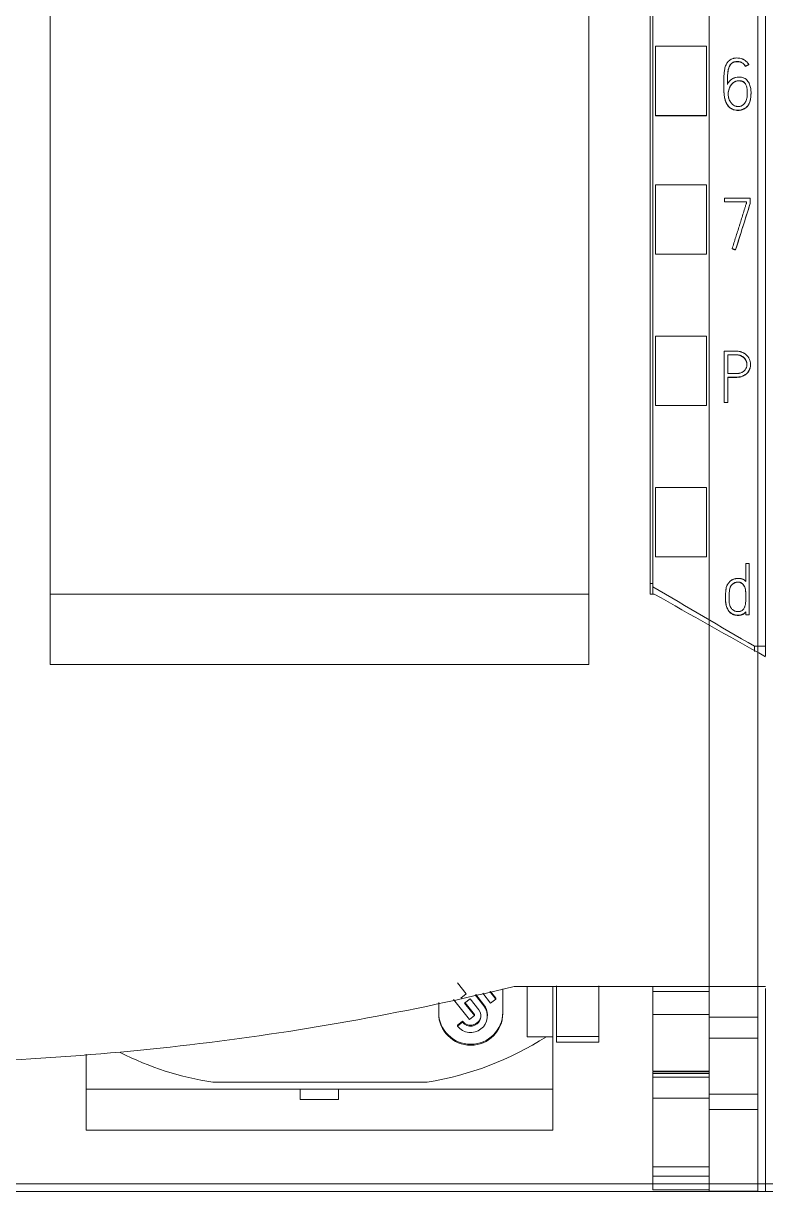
# Model space of a CAD drawing. Header units: millimetres. Extents: x 4137 to 6698, y 1400 to 3585.
# Drawn here: x 5430.5 to 5459.45, y 3225.78 to 3271.33 of the extents above; entities that cross this region are included whole.
import ezdxf

# ---------------------------------------------------------------- set-up
doc = ezdxf.new("R2010")
doc.units = ezdxf.units.MM
doc.layers.add('000-PI-Oprema', color=30, linetype='Continuous', lineweight=5)
doc.layers.add('004-PI-DIN Šina', color=3, linetype='Continuous')

msp = doc.modelspace()

# ---------------------------------------------------------------- linework, layer by layer
at = {"layer": '000-PI-Oprema', "color": 0, "linetype": 'ByBlock', "lineweight": 0}
for p, q in [((5459.448, 3360.459), (5459.448, 3247.041)), ((5455.048, 3249.363), (5455.048, 3358.178)), ((5457.248, 3293.528), (5457.248, 3229.573)), ((5459.148, 3293.528), (5459.148, 3229.573)), ((5455.148, 3267.736), (5455.148, 3270.437)), ((5455.148, 3270.437), (5457.148, 3270.437)), ((5457.148, 3267.736), (5457.148, 3270.437)), ((5458.786, 3269.724), (5458.786, 3269.717)), ((5458.659, 3269.657), (5458.659, 3269.651)), ((5457.815, 3268.917), (5457.815, 3268.911)), ((5458.878, 3268.617), (5458.878, 3268.623)), ((5455.148, 3267.728), (5455.148, 3267.736)), ((5455.148, 3267.736), (5457.148, 3267.736)), ((5455.148, 3267.728), (5457.148, 3267.728)), ((5457.148, 3267.728), (5457.148, 3267.736)), ((5455.148, 3262.335), (5455.148, 3265.035)), ((5455.148, 3265.035), (5457.148, 3265.035)), ((5457.148, 3262.335), (5457.148, 3265.035)), ((5457.846, 3264.371), (5457.846, 3264.513)), ((5457.846, 3264.513), (5458.845, 3264.513)), ((5458.706, 3264.371), (5457.846, 3264.371)), ((5458.706, 3264.332), (5458.706, 3264.371)), ((5458.845, 3264.513), (5458.845, 3264.31)), ((5458.845, 3264.31), (5458.845, 3264.304)), ((5458.143, 3262.545), (5458.143, 3262.539)), ((5458.276, 3262.501), (5458.276, 3262.494)), ((5455.148, 3262.328), (5455.148, 3262.335)), ((5455.148, 3262.335), (5457.148, 3262.335)), ((5455.148, 3262.328), (5457.148, 3262.328)), ((5457.148, 3262.328), (5457.148, 3262.335)), ((5455.148, 3256.433), (5455.148, 3259.134)), ((5455.148, 3259.134), (5457.148, 3259.134)), ((5457.148, 3256.433), (5457.148, 3259.134)), ((5457.832, 3258.551), (5457.832, 3256.549)), ((5457.973, 3257.673), (5457.973, 3258.409)), ((5458.858, 3258.022), (5458.858, 3258.028)), ((5457.973, 3256.549), (5457.973, 3257.532)), ((5457.832, 3256.549), (5457.973, 3256.549)), ((5457.832, 3256.549), (5457.832, 3256.543)), ((5457.973, 3256.549), (5457.973, 3256.543)), ((5455.148, 3256.428), (5455.148, 3256.433)), ((5455.148, 3256.433), (5457.148, 3256.433)), ((5455.148, 3256.428), (5457.148, 3256.428)), ((5457.148, 3256.428), (5457.148, 3256.433)), ((5455.148, 3250.531), (5455.148, 3253.232)), ((5455.148, 3253.232), (5457.148, 3253.232)), ((5457.148, 3250.531), (5457.148, 3253.232)), ((5455.148, 3250.528), (5455.148, 3250.531)), ((5455.148, 3250.531), (5457.148, 3250.531)), ((5455.148, 3250.528), (5457.148, 3250.528)), ((5457.148, 3250.528), (5457.148, 3250.531)), ((5458.67, 3250.264), (5458.67, 3249.572)), ((5458.811, 3250.264), (5458.67, 3250.264)), ((5458.811, 3248.264), (5458.811, 3250.264)), ((5454.948, 3249.492), (5455.048, 3249.492)), ((5455.048, 3249.078), (5455.048, 3249.363)), ((5452.548, 3249.074), (5431.548, 3249.074)), ((5454.948, 3249.078), (5455.098, 3249.078)), ((5457.879, 3248.941), (5457.879, 3248.931)), ((5458.67, 3248.383), (5458.67, 3248.264)), ((5458.67, 3248.264), (5458.811, 3248.264)), ((5459.008, 3247.041), (5459.008, 3246.837)), ((5459.448, 3247.041), (5459.008, 3247.041)), ((5459.448, 3247.041), (5459.448, 3246.664)), ((5452.548, 3246.328), (5431.548, 3246.328)), ((5447.436, 3233.918), (5447.772, 3233.492)), ((5449.198, 3232.727), (5449.198, 3233.683)), ((5449.648, 3233.778), (5459.448, 3233.778)), ((5450.148, 3233.778), (5450.148, 3231.818)), ((5451.148, 3231.818), (5451.148, 3233.778)), ((5455.048, 3233.578), (5455.048, 3233.778)), ((5457.248, 3232.577), (5457.248, 3233.778)), ((5459.148, 3232.577), (5459.148, 3233.778)), ((5459.448, 3233.698), (5459.448, 3225.778)), ((5447.278, 3233.275), (5447.898, 3232.489)), ((5447.772, 3233.492), (5447.556, 3233.325)), ((5447.71, 3233.13), (5447.926, 3233.297)), ((5447.926, 3233.297), (5448.262, 3232.871)), ((5448.459, 3233.023), (5448.123, 3233.449)), ((5448.459, 3233.062), (5448.142, 3233.464)), ((5448.418, 3233.517), (5448.724, 3233.128)), ((5448.921, 3233.281), (5448.689, 3233.575)), ((5448.921, 3233.32), (5448.716, 3233.58)), ((5448.724, 3233.128), (5448.921, 3233.281)), ((5448.921, 3233.32), (5448.921, 3233.281)), ((5455.048, 3232.68), (5455.048, 3233.578)), ((5455.048, 3233.578), (5457.248, 3233.578)), ((5446.698, 3233.152), (5446.698, 3232.727)), ((5448.095, 3232.641), (5447.71, 3233.13)), ((5448.095, 3232.68), (5447.729, 3233.144)), ((5448.459, 3233.062), (5448.459, 3233.023)), ((5447.633, 3232.423), (5447.436, 3232.27)), ((5447.633, 3232.384), (5447.436, 3232.231)), ((5447.633, 3232.423), (5447.633, 3232.384)), ((5447.898, 3232.489), (5448.095, 3232.641)), ((5448.095, 3232.68), (5448.095, 3232.641)), ((5448.597, 3232.627), (5448.597, 3232.666)), ((5455.048, 3230.479), (5455.048, 3232.68)), ((5455.048, 3232.68), (5457.248, 3232.68)), ((5457.248, 3231.76), (5457.248, 3232.577)), ((5457.248, 3232.577), (5459.148, 3232.577)), ((5459.148, 3231.76), (5459.148, 3232.577)), ((5447.436, 3232.27), (5447.436, 3232.231)), ((5450.148, 3231.818), (5450.148, 3231.818)), ((5450.148, 3231.818), (5450.896, 3231.818)), ((5450.148, 3231.818), (5451.148, 3231.818)), ((5450.896, 3231.818), (5451.148, 3231.818)), ((5451.148, 3229.778), (5451.148, 3231.818)), ((5451.148, 3231.818), (5451.148, 3231.818)), ((5451.298, 3231.611), (5451.298, 3231.829)), ((5451.298, 3231.829), (5452.948, 3231.829)), ((5451.298, 3231.611), (5452.948, 3231.611)), ((5452.948, 3231.611), (5452.948, 3231.829)), ((5457.248, 3231.76), (5459.148, 3231.76)), ((5432.948, 3229.778), (5432.948, 3231.143)), ((5437.892, 3230.046), (5446.247, 3230.046)), ((5455.048, 3230.479), (5457.248, 3230.479)), ((5455.048, 3230.443), (5455.048, 3230.45)), ((5457.248, 3230.45), (5455.048, 3230.45)), ((5455.048, 3230.378), (5455.048, 3230.443)), ((5455.048, 3230.443), (5457.248, 3230.443)), ((5455.048, 3230.378), (5455.048, 3230.241)), ((5455.048, 3230.378), (5457.248, 3230.378)), ((5455.048, 3230.241), (5455.048, 3229.416)), ((5455.048, 3230.241), (5457.248, 3230.241)), ((5432.948, 3228.178), (5432.948, 3229.778)), ((5432.948, 3229.778), (5451.148, 3229.778)), ((5441.298, 3229.778), (5441.298, 3229.374)), ((5442.798, 3229.778), (5442.798, 3229.374)), ((5451.148, 3228.178), (5451.148, 3229.778)), ((5441.298, 3229.374), (5442.798, 3229.374)), ((5455.048, 3229.416), (5455.048, 3226.751)), ((5455.048, 3229.416), (5457.248, 3229.416)), ((5457.248, 3228.987), (5457.248, 3229.573)), ((5457.248, 3229.573), (5459.148, 3229.573)), ((5459.148, 3228.987), (5459.148, 3229.573)), ((5457.248, 3228.987), (5459.148, 3228.987)), ((5432.948, 3228.178), (5451.148, 3228.178)), ((5455.048, 3226.751), (5455.048, 3226.385)), ((5455.048, 3226.751), (5457.248, 3226.751)), ((5455.048, 3226.385), (5455.048, 3225.854)), ((5455.048, 3226.385), (5457.248, 3226.385)), ((5457.248, 3226.385), (5457.248, 3225.854)), ((5455.048, 3225.778), (5423.788, 3225.778)), ((5455.048, 3225.854), (5455.048, 3225.854)), ((5455.048, 3225.854), (5457.248, 3225.854)), ((5455.048, 3225.854), (5457.248, 3225.854)), ((5457.248, 3225.79), (5459.148, 3225.79)), ((5457.248, 3225.79), (5459.148, 3225.79)), ((5459.448, 3225.778), (5457.848, 3225.778))]:
    msp.add_line(p, q, dxfattribs=at)
for centre, major_axis, ratio, start_param, end_param in [((5471.057, 3240.552), (315.562, 1005.234), 0.017816, 1.552753, 1.554553), ((5470.889, 3240.868), (313.38, 998.269), 0.017694, 1.552872, 1.554685), ((5447.948, 3232.766), (1.25, 0), 0.991445, 3.141593, 6.283185), ((5447.948, 3232.627), (0.649, 0), 0.991445, 3.804818, 6.94641), ((5447.948, 3232.627), (-0.399, 0), 0.991445, 0.663225, 3.804818), ((5447.948, 3232.666), (0.649, 0), 0.991445, 6.283142, 6.94641), ((5447.948, 3232.727), (1.25, 0), 0.991445, 3.141593, 6.283185), ((5447.948, 3232.666), (-0.399, 0), 0.991445, 0.663225, 3.092069), ((5444.31, 3241.923), (12.135, 0), 0.991445, 4.872685, 5.28613), ((5439.714, 3241.782), (11.977, 0), 0.991445, 4.241192, 4.559632)]:
    msp.add_ellipse(centre, major_axis=major_axis, ratio=ratio, start_param=start_param, end_param=end_param, dxfattribs=at)
for points, knots in [([(5454.948, 3249.078), (5454.948, 3252.418), (5454.948, 3260.383), (5454.948, 3273.023), (5454.948, 3288.509), (5454.948, 3302.803), (5454.948, 3317.013), (5454.948, 3331.58), (5454.948, 3345.75), (5454.948, 3355.32), (5454.948, 3358.364)], [0, 0, 0, 0, 0.091483, 0.21812, 0.346206, 0.515858, 0.610111, 0.736264, 0.916066, 1, 1, 1, 1]), ([(5431.548, 3355.298), (5431.548, 3353.275), (5431.548, 3344.726), (5431.548, 3331.58), (5431.548, 3317.013), (5431.548, 3302.803), (5431.548, 3288.509), (5431.548, 3273.023), (5431.548, 3260.265), (5431.548, 3251.383), (5431.548, 3247.126), (5431.548, 3246.328)], [0, 0, 0, 0, 0.055935, 0.236292, 0.362833, 0.457376, 0.627551, 0.756032, 0.883059, 0.978086, 1, 1, 1, 1]), ([(5452.548, 3355.298), (5452.548, 3353.275), (5452.548, 3344.726), (5452.548, 3331.58), (5452.548, 3317.013), (5452.548, 3302.803), (5452.548, 3288.509), (5452.548, 3273.023), (5452.548, 3260.265), (5452.548, 3251.383), (5452.548, 3247.126), (5452.548, 3246.328)], [0, 0, 0, 0, 0.055935, 0.236292, 0.362833, 0.457376, 0.627551, 0.756032, 0.883059, 0.978086, 1, 1, 1, 1]), ([(5458.786, 3269.724), (5458.772, 3269.749), (5458.756, 3269.773), (5458.729, 3269.807), (5458.72, 3269.818), (5458.7, 3269.839), (5458.69, 3269.85), (5458.657, 3269.879), (5458.634, 3269.896), (5458.597, 3269.918), (5458.584, 3269.924), (5458.557, 3269.936), (5458.544, 3269.942), (5458.503, 3269.956), (5458.475, 3269.963), (5458.433, 3269.971), (5458.418, 3269.973), (5458.39, 3269.976), (5458.375, 3269.978), (5458.332, 3269.98), (5458.303, 3269.98), (5458.26, 3269.976), (5458.246, 3269.974), (5458.217, 3269.969), (5458.203, 3269.966), (5458.161, 3269.955), (5458.134, 3269.945), (5458.095, 3269.925), (5458.083, 3269.917), (5458.058, 3269.902), (5458.046, 3269.893), (5458.012, 3269.866), (5457.992, 3269.846), (5457.963, 3269.813), (5457.954, 3269.801), (5457.937, 3269.778), (5457.93, 3269.766), (5457.908, 3269.728), (5457.896, 3269.702), (5457.876, 3269.647), (5457.867, 3269.62), (5457.854, 3269.564), (5457.848, 3269.536), (5457.839, 3269.479), (5457.836, 3269.451), (5457.826, 3269.365), (5457.823, 3269.308), (5457.818, 3269.193), (5457.817, 3269.135), (5457.815, 3268.963), (5457.813, 3268.847), (5457.819, 3268.704), (5457.821, 3268.675), (5457.825, 3268.618), (5457.827, 3268.59), (5457.836, 3268.504), (5457.845, 3268.447), (5457.862, 3268.377), (5457.866, 3268.362), (5457.874, 3268.335), (5457.878, 3268.321), (5457.892, 3268.28), (5457.902, 3268.253), (5457.92, 3268.213), (5457.927, 3268.201), (5457.941, 3268.175), (5457.948, 3268.162), (5457.972, 3268.126), (5457.99, 3268.103), (5458.02, 3268.072), (5458.031, 3268.062), (5458.054, 3268.043), (5458.065, 3268.035), (5458.102, 3268.011), (5458.127, 3267.997), (5458.168, 3267.98), (5458.181, 3267.975), (5458.209, 3267.966), (5458.223, 3267.962), (5458.265, 3267.952), (5458.293, 3267.947), (5458.337, 3267.943), (5458.351, 3267.942), (5458.381, 3267.942), (5458.395, 3267.942), (5458.438, 3267.945), (5458.467, 3267.95), (5458.509, 3267.96), (5458.523, 3267.964), (5458.55, 3267.974), (5458.564, 3267.979), (5458.604, 3267.997), (5458.629, 3268.011), (5458.665, 3268.035), (5458.676, 3268.044), (5458.699, 3268.063), (5458.71, 3268.073), (5458.74, 3268.104), (5458.758, 3268.126), (5458.782, 3268.162), (5458.789, 3268.175), (5458.803, 3268.201), (5458.809, 3268.214), (5458.825, 3268.255), (5458.834, 3268.282), (5458.845, 3268.324), (5458.848, 3268.338), (5458.854, 3268.367), (5458.857, 3268.381), (5458.864, 3268.424), (5458.867, 3268.453), (5458.876, 3268.539), (5458.879, 3268.596), (5458.877, 3268.683), (5458.875, 3268.711), (5458.868, 3268.769), (5458.864, 3268.798), (5458.851, 3268.855), (5458.844, 3268.883), (5458.826, 3268.939), (5458.815, 3268.966), (5458.79, 3269.019), (5458.776, 3269.045), (5458.743, 3269.092), (5458.724, 3269.115), (5458.692, 3269.145), (5458.681, 3269.154), (5458.657, 3269.171), (5458.644, 3269.179), (5458.618, 3269.192), (5458.605, 3269.198), (5458.577, 3269.209), (5458.563, 3269.214), (5458.521, 3269.225), (5458.492, 3269.23), (5458.448, 3269.234), (5458.434, 3269.235), (5458.404, 3269.236), (5458.39, 3269.235), (5458.346, 3269.233), (5458.317, 3269.229), (5458.274, 3269.219), (5458.26, 3269.215), (5458.232, 3269.206), (5458.218, 3269.2), (5458.179, 3269.182), (5458.153, 3269.168), (5458.117, 3269.143), (5458.105, 3269.134), (5458.083, 3269.116), (5458.072, 3269.106), (5458.04, 3269.076), (5458.021, 3269.054), (5457.986, 3269.006), (5457.971, 3268.981), (5457.957, 3268.955)], [0, 0, 0, 0, 0.015625, 0.015625, 0.023438, 0.023438, 0.03125, 0.03125, 0.046875, 0.046875, 0.054688, 0.054688, 0.0625, 0.0625, 0.078125, 0.078125, 0.085938, 0.085938, 0.09375, 0.09375, 0.109375, 0.109375, 0.117188, 0.117188, 0.125, 0.125, 0.140625, 0.140625, 0.148438, 0.148438, 0.15625, 0.15625, 0.171875, 0.171875, 0.179688, 0.179688, 0.1875, 0.1875, 0.203125, 0.203125, 0.21875, 0.21875, 0.234375, 0.234375, 0.25, 0.25, 0.28125, 0.28125, 0.3125, 0.3125, 0.375, 0.375, 0.390625, 0.390625, 0.40625, 0.40625, 0.4375, 0.4375, 0.445313, 0.445313, 0.453125, 0.453125, 0.46875, 0.46875, 0.476563, 0.476563, 0.484375, 0.484375, 0.5, 0.5, 0.507813, 0.507813, 0.515625, 0.515625, 0.53125, 0.53125, 0.539063, 0.539063, 0.546875, 0.546875, 0.5625, 0.5625, 0.570313, 0.570313, 0.578125, 0.578125, 0.59375, 0.59375, 0.601563, 0.601563, 0.609375, 0.609375, 0.625, 0.625, 0.632813, 0.632813, 0.640625, 0.640625, 0.65625, 0.65625, 0.664063, 0.664063, 0.671875, 0.671875, 0.6875, 0.6875, 0.695313, 0.695313, 0.703125, 0.703125, 0.71875, 0.71875, 0.75, 0.75, 0.765625, 0.765625, 0.78125, 0.78125, 0.796875, 0.796875, 0.8125, 0.8125, 0.828125, 0.828125, 0.84375, 0.84375, 0.851563, 0.851563, 0.859375, 0.859375, 0.867188, 0.867188, 0.875, 0.875, 0.890625, 0.890625, 0.898438, 0.898438, 0.90625, 0.90625, 0.921875, 0.921875, 0.929688, 0.929688, 0.9375, 0.9375, 0.953125, 0.953125, 0.960938, 0.960938, 0.96875, 0.96875, 0.984375, 0.984375, 1, 1, 1, 1]), ([(5457.957, 3268.955), (5457.957, 3269.016), (5457.957, 3269.077), (5457.96, 3269.169), (5457.961, 3269.199), (5457.963, 3269.26), (5457.964, 3269.291), (5457.968, 3269.351), (5457.97, 3269.382), (5457.977, 3269.442), (5457.982, 3269.473), (5457.991, 3269.518), (5457.994, 3269.533), (5458.001, 3269.563), (5458.006, 3269.578), (5458.02, 3269.622), (5458.031, 3269.651), (5458.049, 3269.685), (5458.053, 3269.691), (5458.061, 3269.705), (5458.066, 3269.711), (5458.079, 3269.73), (5458.089, 3269.742), (5458.105, 3269.759), (5458.111, 3269.764), (5458.123, 3269.775), (5458.129, 3269.779), (5458.148, 3269.793), (5458.161, 3269.801), (5458.182, 3269.811), (5458.189, 3269.814), (5458.203, 3269.82), (5458.211, 3269.822), (5458.233, 3269.829), (5458.248, 3269.832), (5458.279, 3269.837), (5458.294, 3269.838), (5458.325, 3269.84), (5458.341, 3269.84), (5458.372, 3269.839), (5458.387, 3269.838), (5458.418, 3269.834), (5458.44, 3269.829), (5458.463, 3269.823), (5458.477, 3269.818), (5458.485, 3269.815), (5458.506, 3269.806), (5458.52, 3269.799), (5458.547, 3269.784), (5458.56, 3269.775), (5458.578, 3269.761), (5458.584, 3269.755), (5458.595, 3269.745), (5458.601, 3269.739), (5458.617, 3269.722), (5458.626, 3269.71), (5458.644, 3269.685), (5458.652, 3269.671), (5458.659, 3269.657)], [0, 0, 0, 0, 0.125, 0.125, 0.1875, 0.1875, 0.25, 0.25, 0.3125, 0.3125, 0.375, 0.375, 0.40625, 0.40625, 0.4375, 0.4375, 0.5, 0.5, 0.515625, 0.515625, 0.53125, 0.53125, 0.5625, 0.5625, 0.578125, 0.578125, 0.59375, 0.59375, 0.625, 0.625, 0.640625, 0.640625, 0.65625, 0.65625, 0.6875, 0.6875, 0.71875, 0.71875, 0.75, 0.75, 0.78125, 0.78125, 0.8125, 0.828125, 0.828125, 0.84375, 0.84375, 0.875, 0.875, 0.90625, 0.90625, 0.921875, 0.921875, 0.9375, 0.9375, 0.96875, 0.96875, 1, 1, 1, 1]), ([(5458.659, 3269.651), (5458.645, 3269.679), (5458.628, 3269.704), (5458.602, 3269.732), (5458.596, 3269.738), (5458.585, 3269.748), (5458.579, 3269.754), (5458.561, 3269.768), (5458.535, 3269.785), (5458.508, 3269.799), (5458.479, 3269.811), (5458.464, 3269.816), (5458.435, 3269.824), (5458.419, 3269.827), (5458.389, 3269.832), (5458.373, 3269.833), (5458.327, 3269.835), (5458.296, 3269.833), (5458.251, 3269.826), (5458.235, 3269.823), (5458.205, 3269.814), (5458.191, 3269.809), (5458.17, 3269.799), (5458.163, 3269.796), (5458.15, 3269.788), (5458.143, 3269.784), (5458.124, 3269.77), (5458.107, 3269.755), (5458.091, 3269.737), (5458.081, 3269.726), (5458.076, 3269.719), (5458.063, 3269.701), (5458.054, 3269.687), (5458.04, 3269.661), (5458.033, 3269.647), (5458.021, 3269.618), (5458.016, 3269.603), (5458.002, 3269.559), (5457.994, 3269.529), (5457.982, 3269.469), (5457.978, 3269.439), (5457.971, 3269.379), (5457.968, 3269.348), (5457.964, 3269.287), (5457.963, 3269.256), (5457.961, 3269.195), (5457.96, 3269.164), (5457.957, 3269.072), (5457.957, 3269.01), (5457.957, 3268.949)], [0, 0, 0, 0, 0.0625, 0.0625, 0.078125, 0.078125, 0.09375, 0.09375, 0.125, 0.15625, 0.15625, 0.1875, 0.1875, 0.21875, 0.21875, 0.25, 0.25, 0.3125, 0.3125, 0.34375, 0.34375, 0.375, 0.375, 0.390625, 0.390625, 0.40625, 0.40625, 0.4375, 0.453125, 0.453125, 0.46875, 0.46875, 0.5, 0.5, 0.53125, 0.53125, 0.5625, 0.5625, 0.625, 0.625, 0.6875, 0.6875, 0.75, 0.75, 0.8125, 0.8125, 0.875, 0.875, 1, 1, 1, 1]), ([(5458.878, 3268.617), (5458.878, 3268.571), (5458.875, 3268.525), (5458.868, 3268.45), (5458.864, 3268.422), (5458.857, 3268.379), (5458.855, 3268.364), (5458.849, 3268.336), (5458.846, 3268.322), (5458.835, 3268.279), (5458.826, 3268.251), (5458.81, 3268.211), (5458.804, 3268.198), (5458.791, 3268.172), (5458.784, 3268.159), (5458.76, 3268.122), (5458.742, 3268.1), (5458.712, 3268.069), (5458.701, 3268.059), (5458.679, 3268.04), (5458.667, 3268.031), (5458.631, 3268.006), (5458.606, 3267.992), (5458.567, 3267.974), (5458.553, 3267.968), (5458.525, 3267.959), (5458.511, 3267.955), (5458.469, 3267.944), (5458.441, 3267.939), (5458.397, 3267.936), (5458.383, 3267.936), (5458.353, 3267.936), (5458.339, 3267.937), (5458.296, 3267.941), (5458.267, 3267.945), (5458.224, 3267.955), (5458.21, 3267.959), (5458.183, 3267.968), (5458.169, 3267.973), (5458.129, 3267.99), (5458.104, 3268.003), (5458.073, 3268.023), (5458.067, 3268.027), (5458.056, 3268.036), (5458.05, 3268.04), (5458.033, 3268.054), (5458.022, 3268.064), (5457.992, 3268.095), (5457.974, 3268.118), (5457.95, 3268.154), (5457.942, 3268.166), (5457.928, 3268.192), (5457.922, 3268.205), (5457.903, 3268.244), (5457.893, 3268.271), (5457.874, 3268.326), (5457.866, 3268.354), (5457.852, 3268.41), (5457.847, 3268.439), (5457.837, 3268.496), (5457.83, 3268.553), (5457.825, 3268.61), (5457.821, 3268.667), (5457.819, 3268.696), (5457.816, 3268.787), (5457.815, 3268.849), (5457.815, 3268.911)], [0, 0, 0, 0, 0.061997, 0.061997, 0.100843, 0.100843, 0.120266, 0.120266, 0.139688, 0.139688, 0.178534, 0.178534, 0.197957, 0.197957, 0.217379, 0.217379, 0.256225, 0.256225, 0.275648, 0.275648, 0.295071, 0.295071, 0.333916, 0.333916, 0.353339, 0.353339, 0.372762, 0.372762, 0.411607, 0.411607, 0.43103, 0.43103, 0.450453, 0.450453, 0.489298, 0.489298, 0.508721, 0.508721, 0.528144, 0.528144, 0.566989, 0.566989, 0.5767, 0.5767, 0.586412, 0.586412, 0.605835, 0.605835, 0.64468, 0.64468, 0.664103, 0.664103, 0.683526, 0.683526, 0.722371, 0.722371, 0.761217, 0.761217, 0.800062, 0.800062, 0.838908, 0.877753, 0.877753, 0.916599, 0.916599, 1, 1, 1, 1]), ([(5458.23, 3269.049), (5458.256, 3269.064), (5458.283, 3269.074), (5458.326, 3269.085), (5458.34, 3269.088), (5458.369, 3269.092), (5458.399, 3269.094), (5458.428, 3269.094), (5458.458, 3269.092), (5458.472, 3269.091), (5458.501, 3269.085), (5458.516, 3269.082), (5458.544, 3269.073), (5458.557, 3269.067), (5458.583, 3269.053), (5458.595, 3269.044), (5458.617, 3269.025), (5458.627, 3269.014), (5458.646, 3268.991), (5458.654, 3268.979), (5458.669, 3268.954), (5458.676, 3268.941), (5458.694, 3268.9), (5458.703, 3268.873), (5458.714, 3268.83), (5458.717, 3268.816), (5458.722, 3268.787), (5458.724, 3268.772), (5458.729, 3268.729), (5458.731, 3268.7), (5458.734, 3268.641), (5458.734, 3268.612), (5458.732, 3268.525), (5458.727, 3268.467), (5458.709, 3268.38), (5458.702, 3268.352), (5458.687, 3268.31), (5458.682, 3268.297), (5458.669, 3268.27), (5458.662, 3268.257), (5458.639, 3268.22), (5458.621, 3268.197), (5458.594, 3268.171), (5458.589, 3268.166), (5458.578, 3268.157), (5458.572, 3268.152), (5458.554, 3268.139), (5458.542, 3268.131), (5458.517, 3268.117), (5458.503, 3268.111), (5458.475, 3268.1), (5458.447, 3268.092), (5458.418, 3268.087), (5458.389, 3268.085), (5458.374, 3268.084), (5458.345, 3268.086), (5458.33, 3268.088), (5458.301, 3268.093), (5458.287, 3268.097), (5458.245, 3268.111), (5458.219, 3268.125), (5458.182, 3268.149), (5458.17, 3268.159), (5458.148, 3268.178), (5458.127, 3268.198), (5458.107, 3268.22), (5458.089, 3268.243), (5458.08, 3268.255), (5458.056, 3268.291), (5458.042, 3268.317), (5458.025, 3268.358), (5458.02, 3268.372), (5458.011, 3268.4), (5458.008, 3268.414), (5457.998, 3268.457), (5457.993, 3268.486), (5457.989, 3268.529), (5457.989, 3268.544), (5457.988, 3268.573), (5457.988, 3268.588), (5457.991, 3268.632), (5457.994, 3268.661), (5458.005, 3268.718), (5458.013, 3268.746), (5458.027, 3268.788), (5458.032, 3268.802), (5458.044, 3268.829), (5458.05, 3268.842), (5458.07, 3268.881), (5458.085, 3268.906), (5458.111, 3268.941), (5458.12, 3268.953), (5458.139, 3268.975), (5458.149, 3268.986), (5458.181, 3269.016), (5458.204, 3269.034), (5458.23, 3269.049)], [0, 0, 0, 0, 0.03125, 0.03125, 0.046875, 0.046875, 0.0625, 0.078125, 0.078125, 0.09375, 0.09375, 0.109375, 0.109375, 0.125, 0.125, 0.140625, 0.140625, 0.15625, 0.15625, 0.171875, 0.171875, 0.1875, 0.1875, 0.21875, 0.21875, 0.234375, 0.234375, 0.25, 0.25, 0.28125, 0.28125, 0.3125, 0.3125, 0.375, 0.375, 0.40625, 0.40625, 0.421875, 0.421875, 0.4375, 0.4375, 0.46875, 0.46875, 0.476563, 0.476563, 0.484375, 0.484375, 0.5, 0.5, 0.515625, 0.515625, 0.53125, 0.546875, 0.546875, 0.5625, 0.5625, 0.578125, 0.578125, 0.59375, 0.59375, 0.625, 0.625, 0.640625, 0.640625, 0.65625, 0.671875, 0.671875, 0.6875, 0.6875, 0.71875, 0.71875, 0.734375, 0.734375, 0.75, 0.75, 0.78125, 0.78125, 0.796875, 0.796875, 0.8125, 0.8125, 0.84375, 0.84375, 0.875, 0.875, 0.890625, 0.890625, 0.90625, 0.90625, 0.9375, 0.9375, 0.953125, 0.953125, 0.96875, 0.96875, 1, 1, 1, 1]), ([(5458.23, 3269.043), (5458.204, 3269.028), (5458.181, 3269.01), (5458.149, 3268.98), (5458.139, 3268.969), (5458.12, 3268.947), (5458.111, 3268.935), (5458.085, 3268.9), (5458.07, 3268.875), (5458.05, 3268.836), (5458.044, 3268.823), (5458.032, 3268.796), (5458.027, 3268.782), (5458.013, 3268.74), (5458.005, 3268.712), (5457.997, 3268.669), (5457.995, 3268.654), (5457.991, 3268.625), (5457.99, 3268.611), (5457.989, 3268.585), (5457.988, 3268.574), (5457.988, 3268.564)], [0, 0, 0, 0, 0.157109, 0.157109, 0.235664, 0.235664, 0.314218, 0.314218, 0.471328, 0.471328, 0.549882, 0.549882, 0.628437, 0.628437, 0.785546, 0.785546, 0.864101, 0.864101, 0.942655, 0.942655, 1, 1, 1, 1]), ([(5458.651, 3268.978), (5458.646, 3268.984), (5458.641, 3268.991), (5458.626, 3269.009), (5458.616, 3269.02), (5458.599, 3269.034), (5458.594, 3269.039), (5458.581, 3269.047), (5458.575, 3269.051), (5458.556, 3269.061), (5458.543, 3269.067), (5458.515, 3269.076), (5458.5, 3269.08), (5458.471, 3269.084), (5458.457, 3269.086), (5458.428, 3269.088), (5458.413, 3269.088), (5458.369, 3269.086), (5458.34, 3269.082), (5458.297, 3269.072), (5458.283, 3269.067), (5458.263, 3269.059), (5458.256, 3269.056), (5458.243, 3269.05), (5458.236, 3269.047), (5458.23, 3269.043)], [0, 0, 0, 0, 0.053658, 0.053658, 0.148292, 0.148292, 0.195609, 0.195609, 0.242926, 0.242926, 0.33756, 0.33756, 0.432195, 0.432195, 0.526829, 0.526829, 0.621463, 0.621463, 0.810732, 0.810732, 0.905366, 0.905366, 0.952683, 0.952683, 1, 1, 1, 1]), ([(5458.143, 3262.545), (5458.189, 3262.694), (5458.236, 3262.843), (5458.306, 3263.066), (5458.33, 3263.141), (5458.376, 3263.29), (5458.399, 3263.365), (5458.435, 3263.476), (5458.446, 3263.514), (5458.47, 3263.588), (5458.482, 3263.625), (5458.517, 3263.737), (5458.54, 3263.812), (5458.587, 3263.961), (5458.61, 3264.035), (5458.645, 3264.147), (5458.657, 3264.184), (5458.675, 3264.24), (5458.681, 3264.258), (5458.69, 3264.286), (5458.693, 3264.295), (5458.699, 3264.314), (5458.702, 3264.323), (5458.706, 3264.332)], [0, 0, 0, 0, 0.25, 0.25, 0.375, 0.375, 0.5, 0.5, 0.5625, 0.5625, 0.625, 0.625, 0.75, 0.75, 0.875, 0.875, 0.9375, 0.9375, 0.96875, 0.96875, 0.984375, 0.984375, 1, 1, 1, 1]), ([(5457.973, 3257.532), (5458.025, 3257.532), (5458.077, 3257.532), (5458.18, 3257.531), (5458.232, 3257.53), (5458.309, 3257.532), (5458.335, 3257.533), (5458.374, 3257.536), (5458.387, 3257.538), (5458.412, 3257.541), (5458.425, 3257.543), (5458.463, 3257.55), (5458.489, 3257.556), (5458.538, 3257.572), (5458.562, 3257.582), (5458.597, 3257.599), (5458.608, 3257.605), (5458.63, 3257.619), (5458.641, 3257.626), (5458.673, 3257.648), (5458.693, 3257.664), (5458.721, 3257.691), (5458.73, 3257.7), (5458.748, 3257.719), (5458.756, 3257.729), (5458.779, 3257.76), (5458.793, 3257.782), (5458.811, 3257.816), (5458.816, 3257.828), (5458.826, 3257.852), (5458.831, 3257.864), (5458.843, 3257.901), (5458.849, 3257.926), (5458.854, 3257.965), (5458.856, 3257.978), (5458.858, 3258.004), (5458.858, 3258.017), (5458.858, 3258.056), (5458.856, 3258.081), (5458.85, 3258.12), (5458.848, 3258.132), (5458.842, 3258.158), (5458.839, 3258.17), (5458.827, 3258.207), (5458.818, 3258.231), (5458.801, 3258.266), (5458.795, 3258.278), (5458.782, 3258.3), (5458.775, 3258.311), (5458.753, 3258.343), (5458.736, 3258.363), (5458.701, 3258.4), (5458.682, 3258.418), (5458.651, 3258.442), (5458.64, 3258.449), (5458.619, 3258.464), (5458.608, 3258.47), (5458.574, 3258.489), (5458.55, 3258.5), (5458.514, 3258.513), (5458.501, 3258.517), (5458.476, 3258.524), (5458.464, 3258.527), (5458.401, 3258.542), (5458.35, 3258.547), (5458.272, 3258.552), (5458.246, 3258.552), (5458.195, 3258.553), (5458.143, 3258.552), (5458.091, 3258.551), (5458.039, 3258.55), (5457.962, 3258.55), (5457.884, 3258.551), (5457.832, 3258.551)], [0, 0, 0, 0, 0.0625, 0.0625, 0.125, 0.125, 0.15625, 0.15625, 0.171875, 0.171875, 0.1875, 0.1875, 0.21875, 0.21875, 0.25, 0.25, 0.265625, 0.265625, 0.28125, 0.28125, 0.3125, 0.3125, 0.328125, 0.328125, 0.34375, 0.34375, 0.375, 0.375, 0.390625, 0.390625, 0.40625, 0.40625, 0.4375, 0.4375, 0.453125, 0.453125, 0.46875, 0.46875, 0.5, 0.5, 0.515625, 0.515625, 0.53125, 0.53125, 0.5625, 0.5625, 0.578125, 0.578125, 0.59375, 0.59375, 0.625, 0.625, 0.65625, 0.65625, 0.671875, 0.671875, 0.6875, 0.6875, 0.71875, 0.71875, 0.734375, 0.734375, 0.75, 0.75, 0.8125, 0.8125, 0.84375, 0.84375, 0.875, 0.90625, 0.90625, 0.9375, 1, 1, 1, 1]), ([(5457.973, 3258.409), (5458.012, 3258.41), (5458.051, 3258.409), (5458.109, 3258.409), (5458.128, 3258.409), (5458.167, 3258.41), (5458.186, 3258.41), (5458.245, 3258.411), (5458.283, 3258.412), (5458.341, 3258.408), (5458.36, 3258.406), (5458.399, 3258.4), (5458.418, 3258.395), (5458.447, 3258.387), (5458.456, 3258.383), (5458.475, 3258.376), (5458.484, 3258.373), (5458.511, 3258.36), (5458.528, 3258.351), (5458.554, 3258.335), (5458.562, 3258.329), (5458.578, 3258.317), (5458.585, 3258.311), (5458.608, 3258.291), (5458.622, 3258.277), (5458.641, 3258.254), (5458.646, 3258.246), (5458.658, 3258.23), (5458.663, 3258.221), (5458.678, 3258.195), (5458.686, 3258.177), (5458.697, 3258.149), (5458.7, 3258.14), (5458.705, 3258.121), (5458.708, 3258.111), (5458.714, 3258.082), (5458.716, 3258.062), (5458.717, 3258.032), (5458.717, 3258.022), (5458.716, 3258.002), (5458.715, 3257.992), (5458.711, 3257.963), (5458.707, 3257.943), (5458.698, 3257.915), (5458.695, 3257.906), (5458.687, 3257.888), (5458.683, 3257.878), (5458.669, 3257.852), (5458.658, 3257.835), (5458.64, 3257.812), (5458.633, 3257.804), (5458.62, 3257.79), (5458.613, 3257.782), (5458.59, 3257.762), (5458.574, 3257.751), (5458.549, 3257.735), (5458.541, 3257.73), (5458.523, 3257.72), (5458.514, 3257.716), (5458.486, 3257.704), (5458.468, 3257.698), (5458.439, 3257.69), (5458.429, 3257.688), (5458.41, 3257.684), (5458.4, 3257.682), (5458.37, 3257.678), (5458.35, 3257.676), (5458.311, 3257.674), (5458.291, 3257.673), (5458.251, 3257.672), (5458.211, 3257.672), (5458.172, 3257.673), (5458.132, 3257.673), (5458.112, 3257.673), (5458.053, 3257.673), (5458.013, 3257.673), (5457.973, 3257.673)], [0, 0, 0, 0, 0.0625, 0.0625, 0.09375, 0.09375, 0.125, 0.125, 0.1875, 0.1875, 0.21875, 0.21875, 0.25, 0.25, 0.265625, 0.265625, 0.28125, 0.28125, 0.3125, 0.3125, 0.328125, 0.328125, 0.34375, 0.34375, 0.375, 0.375, 0.390625, 0.390625, 0.40625, 0.40625, 0.4375, 0.4375, 0.453125, 0.453125, 0.46875, 0.46875, 0.5, 0.5, 0.515625, 0.515625, 0.53125, 0.53125, 0.5625, 0.5625, 0.578125, 0.578125, 0.59375, 0.59375, 0.625, 0.625, 0.640625, 0.640625, 0.65625, 0.65625, 0.6875, 0.6875, 0.703125, 0.703125, 0.71875, 0.71875, 0.75, 0.75, 0.765625, 0.765625, 0.78125, 0.78125, 0.8125, 0.8125, 0.84375, 0.84375, 0.875, 0.90625, 0.90625, 0.9375, 0.9375, 1, 1, 1, 1]), ([(5458.717, 3258.022), (5458.717, 3258.026), (5458.717, 3258.029), (5458.717, 3258.042), (5458.716, 3258.052), (5458.714, 3258.071), (5458.712, 3258.081), (5458.707, 3258.11), (5458.702, 3258.129), (5458.692, 3258.157), (5458.688, 3258.167), (5458.68, 3258.185), (5458.666, 3258.211), (5458.65, 3258.236), (5458.631, 3258.259), (5458.625, 3258.267), (5458.611, 3258.281), (5458.604, 3258.288), (5458.582, 3258.308), (5458.566, 3258.32), (5458.541, 3258.336), (5458.533, 3258.342), (5458.515, 3258.351), (5458.507, 3258.356), (5458.48, 3258.369), (5458.461, 3258.376), (5458.424, 3258.388), (5458.404, 3258.392), (5458.365, 3258.399), (5458.346, 3258.401), (5458.287, 3258.406), (5458.248, 3258.405), (5458.189, 3258.404), (5458.169, 3258.403), (5458.13, 3258.403), (5458.111, 3258.402), (5458.052, 3258.403), (5458.013, 3258.403), (5457.973, 3258.403)], [0, 0, 0, 0, 0.009533, 0.009533, 0.040485, 0.040485, 0.071437, 0.071437, 0.133342, 0.133342, 0.164294, 0.164294, 0.195246, 0.25715, 0.25715, 0.288102, 0.288102, 0.319054, 0.319054, 0.380958, 0.380958, 0.41191, 0.41191, 0.442862, 0.442862, 0.504767, 0.504767, 0.566671, 0.566671, 0.628575, 0.628575, 0.752383, 0.752383, 0.814287, 0.814287, 0.876192, 0.876192, 1, 1, 1, 1]), ([(5458.858, 3258.023), (5458.858, 3257.997), (5458.857, 3257.972), (5458.851, 3257.935), (5458.848, 3257.922), (5458.843, 3257.897), (5458.839, 3257.884), (5458.827, 3257.847), (5458.817, 3257.823), (5458.794, 3257.777), (5458.78, 3257.755), (5458.757, 3257.724), (5458.748, 3257.714), (5458.731, 3257.695), (5458.722, 3257.685), (5458.694, 3257.659), (5458.674, 3257.642), (5458.642, 3257.62), (5458.631, 3257.613), (5458.609, 3257.6), (5458.597, 3257.593), (5458.563, 3257.576), (5458.539, 3257.566), (5458.502, 3257.554), (5458.489, 3257.551), (5458.464, 3257.544), (5458.451, 3257.542), (5458.388, 3257.53), (5458.336, 3257.526), (5458.233, 3257.524), (5458.181, 3257.525), (5458.077, 3257.526), (5458.025, 3257.525), (5457.973, 3257.525)], [0, 0, 0, 0, 0.065202, 0.065202, 0.098588, 0.098588, 0.131973, 0.131973, 0.198745, 0.198745, 0.265516, 0.265516, 0.298902, 0.298902, 0.332287, 0.332287, 0.399059, 0.399059, 0.432444, 0.432444, 0.46583, 0.46583, 0.532601, 0.532601, 0.565987, 0.565987, 0.599372, 0.599372, 0.732915, 0.732915, 0.866457, 0.866457, 1, 1, 1, 1]), ([(5458.67, 3249.572), (5458.651, 3249.593), (5458.632, 3249.613), (5458.604, 3249.633), (5458.598, 3249.637), (5458.586, 3249.644), (5458.58, 3249.648), (5458.561, 3249.657), (5458.548, 3249.662), (5458.522, 3249.67), (5458.509, 3249.674), (5458.482, 3249.679), (5458.468, 3249.681), (5458.44, 3249.685), (5458.427, 3249.687), (5458.399, 3249.689), (5458.386, 3249.689), (5458.344, 3249.689), (5458.317, 3249.686), (5458.276, 3249.679), (5458.262, 3249.676), (5458.235, 3249.669), (5458.222, 3249.665), (5458.196, 3249.656), (5458.183, 3249.651), (5458.158, 3249.64), (5458.146, 3249.633), (5458.121, 3249.619), (5458.11, 3249.612), (5458.087, 3249.596), (5458.065, 3249.579), (5458.045, 3249.56), (5458.026, 3249.54), (5458.016, 3249.53), (5457.999, 3249.508), (5457.99, 3249.497), (5457.975, 3249.474), (5457.967, 3249.462), (5457.954, 3249.438), (5457.947, 3249.426), (5457.936, 3249.4), (5457.931, 3249.387), (5457.918, 3249.348), (5457.911, 3249.321), (5457.905, 3249.28), (5457.903, 3249.267), (5457.9, 3249.239), (5457.899, 3249.226), (5457.896, 3249.198), (5457.895, 3249.185), (5457.891, 3249.157), (5457.89, 3249.144), (5457.887, 3249.116), (5457.886, 3249.103), (5457.883, 3249.075), (5457.882, 3249.062), (5457.881, 3249.034), (5457.88, 3249.02), (5457.88, 3248.993), (5457.879, 3248.979), (5457.879, 3248.938), (5457.879, 3248.911), (5457.881, 3248.856), (5457.882, 3248.829), (5457.888, 3248.774), (5457.891, 3248.747), (5457.9, 3248.693), (5457.905, 3248.666), (5457.925, 3248.585), (5457.944, 3248.533), (5457.983, 3248.46), (5457.998, 3248.437), (5458.031, 3248.394), (5458.05, 3248.374), (5458.082, 3248.347), (5458.093, 3248.338), (5458.116, 3248.322), (5458.127, 3248.315), (5458.151, 3248.302), (5458.163, 3248.295), (5458.189, 3248.285), (5458.202, 3248.28), (5458.241, 3248.267), (5458.268, 3248.262), (5458.323, 3248.254), (5458.35, 3248.252), (5458.392, 3248.253), (5458.406, 3248.254), (5458.433, 3248.256), (5458.447, 3248.258), (5458.474, 3248.264), (5458.487, 3248.267), (5458.514, 3248.274), (5458.527, 3248.278), (5458.553, 3248.288), (5458.565, 3248.294), (5458.589, 3248.308), (5458.6, 3248.316), (5458.622, 3248.333), (5458.632, 3248.343), (5458.652, 3248.362), (5458.661, 3248.373), (5458.67, 3248.383)], [0, 0, 0, 0, 0.03125, 0.03125, 0.039062, 0.039062, 0.046875, 0.046875, 0.0625, 0.0625, 0.078125, 0.078125, 0.09375, 0.09375, 0.109375, 0.109375, 0.125, 0.125, 0.15625, 0.15625, 0.171875, 0.171875, 0.1875, 0.1875, 0.203125, 0.203125, 0.21875, 0.21875, 0.234375, 0.234375, 0.25, 0.265625, 0.265625, 0.28125, 0.28125, 0.296875, 0.296875, 0.3125, 0.3125, 0.328125, 0.328125, 0.34375, 0.34375, 0.375, 0.375, 0.390625, 0.390625, 0.40625, 0.40625, 0.421875, 0.421875, 0.4375, 0.4375, 0.453125, 0.453125, 0.46875, 0.46875, 0.484375, 0.484375, 0.5, 0.5, 0.53125, 0.53125, 0.5625, 0.5625, 0.59375, 0.59375, 0.625, 0.625, 0.6875, 0.6875, 0.71875, 0.71875, 0.75, 0.75, 0.765625, 0.765625, 0.78125, 0.78125, 0.796875, 0.796875, 0.8125, 0.8125, 0.84375, 0.84375, 0.875, 0.875, 0.890625, 0.890625, 0.90625, 0.90625, 0.921875, 0.921875, 0.9375, 0.9375, 0.953125, 0.953125, 0.96875, 0.96875, 0.984375, 0.984375, 1, 1, 1, 1]), ([(5458.616, 3249.393), (5458.631, 3249.365), (5458.643, 3249.336), (5458.656, 3249.291), (5458.659, 3249.276), (5458.664, 3249.244), (5458.666, 3249.229), (5458.668, 3249.197), (5458.669, 3249.182), (5458.67, 3249.15), (5458.671, 3249.103), (5458.67, 3249.056), (5458.669, 3248.962), (5458.67, 3248.899), (5458.67, 3248.805), (5458.67, 3248.774), (5458.667, 3248.727), (5458.666, 3248.712), (5458.661, 3248.681), (5458.656, 3248.65), (5458.648, 3248.62), (5458.638, 3248.59), (5458.632, 3248.575), (5458.62, 3248.547), (5458.612, 3248.533), (5458.596, 3248.506), (5458.587, 3248.493), (5458.566, 3248.469), (5458.555, 3248.459), (5458.537, 3248.444), (5458.53, 3248.439), (5458.517, 3248.43), (5458.51, 3248.426), (5458.49, 3248.415), (5458.475, 3248.409), (5458.453, 3248.402), (5458.445, 3248.4), (5458.43, 3248.396), (5458.422, 3248.395), (5458.399, 3248.392), (5458.383, 3248.391), (5458.351, 3248.392), (5458.336, 3248.394), (5458.305, 3248.399), (5458.29, 3248.403), (5458.259, 3248.413), (5458.245, 3248.419), (5458.217, 3248.432), (5458.203, 3248.44), (5458.177, 3248.457), (5458.164, 3248.466), (5458.14, 3248.487), (5458.129, 3248.498), (5458.109, 3248.521), (5458.099, 3248.534), (5458.074, 3248.574), (5458.062, 3248.603), (5458.047, 3248.648), (5458.043, 3248.663), (5458.036, 3248.694), (5458.033, 3248.709), (5458.026, 3248.755), (5458.023, 3248.786), (5458.02, 3248.848), (5458.019, 3248.879), (5458.02, 3248.942), (5458.021, 3248.973), (5458.023, 3249.035), (5458.025, 3249.066), (5458.029, 3249.129), (5458.032, 3249.16), (5458.038, 3249.222), (5458.042, 3249.253), (5458.051, 3249.299), (5458.055, 3249.314), (5458.065, 3249.344), (5458.071, 3249.358), (5458.085, 3249.386), (5458.094, 3249.4), (5458.108, 3249.419), (5458.112, 3249.425), (5458.123, 3249.437), (5458.128, 3249.443), (5458.145, 3249.459), (5458.157, 3249.47), (5458.182, 3249.489), (5458.195, 3249.497), (5458.237, 3249.52), (5458.266, 3249.531), (5458.304, 3249.54), (5458.312, 3249.542), (5458.328, 3249.544), (5458.336, 3249.545), (5458.359, 3249.548), (5458.375, 3249.548), (5458.398, 3249.546), (5458.406, 3249.545), (5458.422, 3249.542), (5458.43, 3249.541), (5458.452, 3249.534), (5458.467, 3249.529), (5458.488, 3249.519), (5458.495, 3249.515), (5458.509, 3249.507), (5458.529, 3249.494), (5458.547, 3249.479), (5458.564, 3249.463), (5458.569, 3249.457), (5458.58, 3249.445), (5458.585, 3249.439), (5458.599, 3249.42), (5458.608, 3249.407), (5458.616, 3249.393)], [0, 0, 0, 0, 0.03125, 0.03125, 0.046875, 0.046875, 0.0625, 0.0625, 0.078125, 0.078125, 0.09375, 0.125, 0.125, 0.1875, 0.1875, 0.21875, 0.21875, 0.234375, 0.234375, 0.25, 0.265625, 0.265625, 0.28125, 0.28125, 0.296875, 0.296875, 0.3125, 0.3125, 0.328125, 0.328125, 0.335938, 0.335938, 0.34375, 0.34375, 0.359375, 0.359375, 0.367188, 0.367188, 0.375, 0.375, 0.390625, 0.390625, 0.40625, 0.40625, 0.421875, 0.421875, 0.4375, 0.4375, 0.453125, 0.453125, 0.46875, 0.46875, 0.484375, 0.484375, 0.5, 0.5, 0.53125, 0.53125, 0.546875, 0.546875, 0.5625, 0.5625, 0.59375, 0.59375, 0.625, 0.625, 0.65625, 0.65625, 0.6875, 0.6875, 0.71875, 0.71875, 0.75, 0.75, 0.765625, 0.765625, 0.78125, 0.78125, 0.796875, 0.796875, 0.804688, 0.804688, 0.8125, 0.8125, 0.828125, 0.828125, 0.84375, 0.84375, 0.875, 0.875, 0.882813, 0.882813, 0.890625, 0.890625, 0.90625, 0.90625, 0.914063, 0.914063, 0.921875, 0.921875, 0.9375, 0.9375, 0.945313, 0.945313, 0.953125, 0.96875, 0.96875, 0.976563, 0.976563, 0.984375, 0.984375, 1, 1, 1, 1]), ([(5458.616, 3249.387), (5458.6, 3249.414), (5458.581, 3249.44), (5458.553, 3249.467), (5458.547, 3249.473), (5458.535, 3249.483), (5458.529, 3249.488), (5458.509, 3249.501), (5458.496, 3249.509), (5458.474, 3249.519), (5458.467, 3249.522), (5458.452, 3249.528), (5458.445, 3249.53), (5458.422, 3249.536), (5458.406, 3249.539), (5458.383, 3249.541), (5458.375, 3249.541), (5458.359, 3249.541), (5458.351, 3249.541), (5458.328, 3249.538), (5458.312, 3249.536), (5458.281, 3249.528), (5458.266, 3249.524), (5458.237, 3249.512), (5458.222, 3249.506), (5458.202, 3249.495), (5458.195, 3249.491), (5458.182, 3249.482), (5458.175, 3249.478), (5458.156, 3249.463), (5458.133, 3249.443), (5458.112, 3249.419), (5458.098, 3249.4), (5458.094, 3249.393), (5458.085, 3249.379), (5458.082, 3249.373), (5458.071, 3249.352), (5458.065, 3249.337), (5458.055, 3249.307), (5458.051, 3249.292), (5458.042, 3249.246), (5458.038, 3249.215), (5458.032, 3249.152), (5458.027, 3249.09), (5458.023, 3249.027), (5458.021, 3248.965), (5458.02, 3248.934), (5458.02, 3248.899), (5458.02, 3248.896), (5458.02, 3248.893)], [0, 0, 0, 0, 0.082662, 0.082662, 0.103327, 0.103327, 0.123993, 0.123993, 0.165323, 0.165323, 0.185989, 0.185989, 0.206654, 0.206654, 0.247985, 0.247985, 0.268651, 0.268651, 0.289316, 0.289316, 0.330647, 0.330647, 0.371978, 0.371978, 0.413309, 0.413309, 0.433974, 0.433974, 0.454639, 0.454639, 0.49597, 0.537301, 0.537301, 0.557967, 0.557967, 0.578632, 0.578632, 0.619963, 0.619963, 0.661294, 0.661294, 0.743955, 0.743955, 0.826617, 0.909279, 0.909279, 0.99194, 0.99194, 1, 1, 1, 1]), ([(5458.67, 3249.103), (5458.67, 3249.107), (5458.67, 3249.126), (5458.67, 3249.145), (5458.669, 3249.176), (5458.668, 3249.192), (5458.664, 3249.239), (5458.66, 3249.27), (5458.647, 3249.315), (5458.642, 3249.33), (5458.633, 3249.352), (5458.63, 3249.359), (5458.623, 3249.373), (5458.619, 3249.38), (5458.616, 3249.387)], [0, 0, 0, 0, 0.036299, 0.196916, 0.196916, 0.357533, 0.357533, 0.678766, 0.678766, 0.839383, 0.839383, 0.919692, 0.919692, 1, 1, 1, 1]), ([(5458.67, 3248.377), (5458.652, 3248.356), (5458.632, 3248.336), (5458.605, 3248.314), (5458.599, 3248.31), (5458.588, 3248.302), (5458.582, 3248.298), (5458.564, 3248.287), (5458.551, 3248.281), (5458.526, 3248.271), (5458.512, 3248.267), (5458.486, 3248.26), (5458.472, 3248.257), (5458.445, 3248.252), (5458.431, 3248.25), (5458.403, 3248.247), (5458.39, 3248.247), (5458.362, 3248.246), (5458.348, 3248.247), (5458.321, 3248.249), (5458.307, 3248.25), (5458.266, 3248.256), (5458.239, 3248.262), (5458.2, 3248.274), (5458.187, 3248.279), (5458.162, 3248.29), (5458.149, 3248.296), (5458.113, 3248.317), (5458.09, 3248.333), (5458.059, 3248.36), (5458.049, 3248.37), (5458.03, 3248.39), (5458.021, 3248.401), (5457.996, 3248.434), (5457.981, 3248.457), (5457.961, 3248.494), (5457.955, 3248.507), (5457.944, 3248.532), (5457.939, 3248.545), (5457.925, 3248.584), (5457.917, 3248.611), (5457.904, 3248.664), (5457.899, 3248.691), (5457.89, 3248.746), (5457.887, 3248.774), (5457.882, 3248.829), (5457.881, 3248.856), (5457.879, 3248.899), (5457.879, 3248.915), (5457.879, 3248.931)], [0, 0, 0, 0, 0.064224, 0.064224, 0.08028, 0.08028, 0.096336, 0.096336, 0.128448, 0.128448, 0.16056, 0.16056, 0.192672, 0.192672, 0.224784, 0.224784, 0.256896, 0.256896, 0.289008, 0.289008, 0.32112, 0.32112, 0.385344, 0.385344, 0.417456, 0.417456, 0.449568, 0.449568, 0.513792, 0.513792, 0.545904, 0.545904, 0.578016, 0.578016, 0.64224, 0.64224, 0.674352, 0.674352, 0.706464, 0.706464, 0.770688, 0.770688, 0.834912, 0.834912, 0.899136, 0.899136, 0.96336, 0.96336, 1, 1, 1, 1]), ([(5424.949, 3230.779), (5427.036, 3230.785), (5429.117, 3230.852), (5433.263, 3231.109), (5435.328, 3231.299), (5439.445, 3231.799), (5441.496, 3232.109), (5445.583, 3232.852), (5447.619, 3233.284), (5449.648, 3233.778)], [0, 0, 0, 0, 0.25, 0.25, 0.5, 0.5, 0.75, 0.75, 1, 1, 1, 1]), ([(5451.298, 3233.806), (5451.298, 3233.764), (5451.298, 3233.181), (5451.298, 3232.515), (5451.298, 3231.829)], [0, 0, 0, 0, 0.072727, 1, 1, 1, 1]), ([(5452.948, 3233.806), (5452.948, 3233.764), (5452.948, 3233.181), (5452.948, 3232.515), (5452.948, 3231.829)], [0, 0, 0, 0, 0.072727, 1, 1, 1, 1]), ([(5457.248, 3226.385), (5457.248, 3226.619), (5457.248, 3227.297), (5457.248, 3228.317), (5457.248, 3228.987)], [0, 0, 0, 0, 0.445928, 1, 1, 1, 1])]:
    msp.add_open_spline(points, degree=3, knots=knots, dxfattribs=at)
for points, weights in [([(5458.659, 3269.657), (5458.722, 3269.69), (5458.786, 3269.724)], [0.500000005829, 0.499999994171, 0.500000005829]), ([(5458.786, 3269.717), (5458.722, 3269.684), (5458.659, 3269.651)], [0.49999999703, 0.50000000297, 0.49999999703]), ([(5458.276, 3262.501), (5458.209, 3262.523), (5458.143, 3262.545)], [0.499999995596, 0.500000004404, 0.499999995596]), ([(5458.143, 3262.539), (5458.209, 3262.517), (5458.276, 3262.494)], [0.499999557784, 0.500000442216, 0.499999557784])]:
    msp.add_rational_spline(points, weights, degree=2, dxfattribs=at)
for points in [[(5455.048, 3249.363), (5456.367, 3248.588), (5457.687, 3247.814), (5459.008, 3247.041)], [(5459.448, 3246.627), (5457.998, 3247.444), (5456.548, 3248.261), (5455.098, 3249.078)], [(5457.248, 3233.687), (5457.248, 3233.709), (5457.248, 3233.734), (5457.248, 3233.759)], [(5459.148, 3225.79), (5459.148, 3225.831), (5459.148, 3226.121), (5459.148, 3227.186), (5459.148, 3228.317), (5459.148, 3228.987)], [(5457.248, 3225.79), (5457.248, 3225.802), (5457.248, 3225.823), (5457.248, 3225.854)]]:
    msp.add_open_spline(points, degree=3, dxfattribs=at)
at = {"layer": '004-PI-DIN Šina', "color": 0, "linetype": 'ByBlock', "lineweight": 0}
for p, q in [((5579.048, 3226.078), (5096.448, 3226.078)), ((5579.048, 3225.778), (5096.448, 3225.778))]:
    msp.add_line(p, q, dxfattribs=at)

doc.saveas('drawing.dxf')
